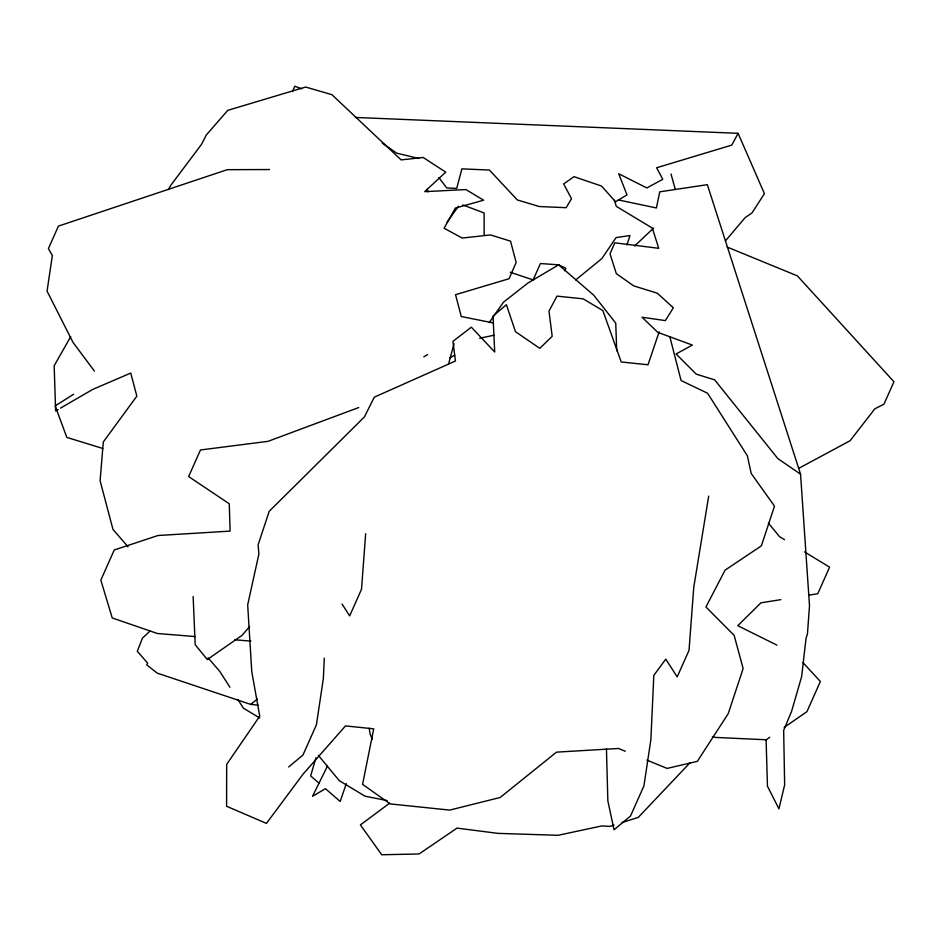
<?xml version="1.0" encoding="UTF-8"?>
<svg xmlns="http://www.w3.org/2000/svg" width="941" height="941" viewBox="0 0 941 941"><rect width="100%" height="100%" fill="white"/><g stroke="black" fill="none" stroke-linecap="round" stroke-linejoin="round"><path stroke-width="1.41" d="M324.28 658.159L323.351 678.602L316.399 724.876L302.955 755.047L288.711 766.939M365.673 533.688L361.497 589.313L349.664 615.896L342.065 604.04M708.691 496.095L693.752 587.384L689.024 650.325L677.191 676.908L665.805 659.123L653.819 675.356L650.878 739.614L643.926 785.888L630.482 816.059L614.05 829.786L607.851 800.885L606.439 748.683M448.516 364.179L454.044 343.724M315.929 757.764L310.659 775.913L319.093 783.218M626.929 244.942L630 235.544L616.108 237.567L601.769 258.681L575.751 279.912M659.147 331.867L648.008 364.767L621.225 361.979L602.863 310.612L583.173 298.838L557.013 296.121L548.979 311.095L552.191 336.325L539.781 348.335L515.48 331.679L506.411 304.696L493.037 316.082L494.707 351.993L471.335 327.186L452.939 341.324L455.444 361.015L374.295 397.161L364.414 416.91L269.208 511.304L258.105 544.886L258.904 553.943L247.683 604.898L251.765 671.639L259.74 716.16L226.675 764.363L226.593 806.261L266.444 823.399L303.167 774.008L345.512 725.911L373.718 728.84L362.579 784.347L390.162 803.908L449.704 810.095L500.224 797.462L556.507 752.141L618.566 748.471L625.306 751.247M346.288 783.641L340.183 801.461L325.421 788.687L312.53 796.309L327.444 766.115M292.475 91.536L294.827 86.243L301.661 88.783M564.729 270.773L565.859 268.256L558.66 264.844M168.463 189.564L170.521 185.659L201.562 144.302L206.326 134.951L227.793 110.344L305.625 87.043L331.902 94.676L401.089 159.899L423.132 157.465L445.728 172.144L424.732 191.646L465.901 189.553L483.615 200.198L455.291 208.114L444.093 228.216L462.207 238.049L490.449 234.932L510.54 241.155L516.15 262.48L509.069 278.724L455.538 294.698L461.278 316.529L493.449 322.963M355.357 117.437L738.109 133.328L731.769 145.114L656.63 167.769L662.77 179.308L646.82 187.941L618.719 173.744L626.988 194.846L615.59 201.774L601.511 186.047L573.975 176.673L563.671 183.954L571.528 198.739L566.176 207.69L539.322 206.538L517.315 199.951L489.402 170.039L461.902 168.862L456.703 188.412L446.763 187.977L438.859 177.543M70.716 336.619L54.166 365.778L55.625 410.946L58.095 409.511M489.155 322.681L503.435 302.226L527.936 283.018L558.648 264.856L593.818 295.286L615.755 323.151L616.72 350.781M446.587 222.841L458.467 206.267M725.464 240.872L745.025 217.736L752 212.913L764.421 193.67L738.109 133.328M249.659 626.6L241.966 635.41L207.314 659.547L195.187 644.714L193.14 596.453M690.094 762.68L638.257 817.4L622.107 822.528M634.587 246.048L653.595 228.063M150.195 630.905L142.467 638.116L137.292 651.278L147.655 663.123L146.725 664.875L157.253 673.144L250.741 704.397L258.057 705.162M250.741 704.397L257.364 699.034M389.562 803.214L360.403 824.904L381.717 854.757L419.051 853.969L457.032 828.115L497.942 833.373L558.06 835.302L601.793 825.939L609.991 826.386L614.026 825.092M769.785 737.285L766.186 739.767L715.16 737.403L712.361 736.556M784.171 727.369L806.931 711.667L820.376 681.484L802.955 662.605M73.657 394.255L55.166 405.877L66.823 437.4L102.804 448.492M423.791 356.839L427.579 354.592M449.704 358.027L454.738 355.051M60.577 408.076L92.783 389.386L130.752 373.083L136.845 396.137L103.31 441.964L100.099 480.698L112.955 529.36L128.023 546.78M798.791 468.324L850.123 440.717L874.836 408.817L883.94 404.218L893.95 381.752L797.38 275.878L727.181 247.06M358.697 407.559L267.985 441.353L200.48 449.974L188.647 476.558L229.275 503.776L230.11 531.112L158.006 535.511L114.273 549.956L100.84 580.138L112.238 617.955L157.406 633.505L195.387 636.587M479.675 338.266L493.919 335.243M780.842 599.64L760.963 602.828L737.768 625.683L776.937 645.138M809.236 595.1L817.753 593.736L829.586 567.164L804.543 551.896M269.502 169.545L227.263 169.674L58.424 226.111L48.414 248.577L52.355 255.599L47.05 291.122L73.022 342.418L94.429 371.095M558.625 264.833L540.44 263.527L533.135 279.924L510.245 272.243M234.827 639.798L250.894 641.103M387.221 800.591L365.073 796.204L339.372 780.736L318.34 755.376M618.202 199.915L656.406 207.949L659.759 191.823L707.338 184.659L800.556 474.182L809.495 605.604L807.46 633.834L806.037 638.363L801.638 676.603L791.569 711.42L783.653 730.357L784.653 784.806L778.936 808.813L767.444 786.182L766.103 739.673M418.78 158.488L396.643 153.136L382.258 143.056M462.819 204.915L484.109 212.972L484.145 235.368M646.879 760.105L667.098 768.409L697.328 761.363L728.24 713.631L743.143 668.522L734.133 635.34L705.938 606.969L725.088 570.152L761.363 545.862L774.502 506.129L751.2 473.464L747.366 455.809L707.597 393.244L681.072 380.529L669.921 337.078M259.787 718.03L243.425 708.197L237.873 699.575M784.523 539.699L779.513 536.641L768.362 523.043M800.556 474.182L777.842 458.585L714.654 379.858L696.234 374.142L676.097 353.969L692.364 345.076L657.794 332.349L642.068 317.246L665.369 320.599L673.333 307.778L657.324 293.204L633.728 285.888L616.32 273.631L610.015 253.87L614.779 242.813L658.759 248.306L652.301 228.075L616.296 206.338L614.344 200.245M208.114 657.877L219.641 671.239L229.945 687.248M426.838 189.294L428.237 191.87M372.26 739.355L370.072 733.968L369.154 728.205M671.027 174.038L675.332 189.541"/></g></svg>
